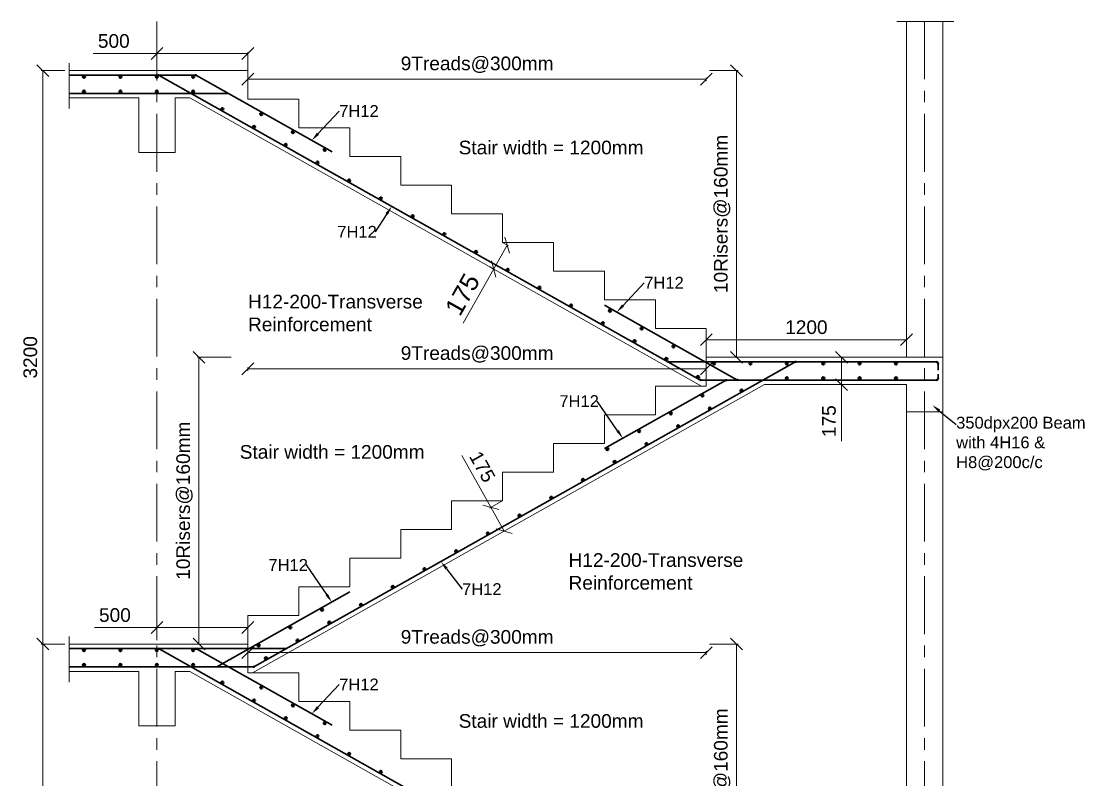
# Model space of a CAD drawing. Header units: inches. Extents: x 8090494 to 8126317, y -6397372 to -6376362.
# Drawn here: x 8102933 to 8108811, y -6380527 to -6376362 of the extents above; entities that cross this region are included whole.
import ezdxf
from ezdxf import colors
from ezdxf.entities.mleader import LeaderData, LeaderLine
from ezdxf.math import Vec2, Vec3

# ---------------------------------------------------------------- set-up
doc = ezdxf.new("R2010")
doc.units = ezdxf.units.IN
doc.header["$MEASUREMENT"] = 0
doc.linetypes.add('CENTER', pattern=[50.8, 31.75, -6.35, 6.35, -6.35])
doc.linetypes.add('CENTER2', pattern=[28.575, 19.05, -3.175, 3.175, -3.175])
for name, color, linetype, lineweight in [('0_Concrete', 212, 'Continuous', 9), ('Axis', 251, 'CENTER2', 0), ('Dim', 5, 'Continuous', 0), ('Lebeling', 4, 'Continuous', 15), ('S-_REIN----_E', 1, 'Continuous', 0), ('Text', 2, 'Continuous', 15)]:
    doc.layers.add(name, color=color, linetype=linetype, lineweight=lineweight)
doc.styles.add('beams', font='sanss___.ttf', dxfattribs={"height": 100})
doc.styles.get("Standard").update_dxf_attribs({"font": 'arial.ttf'})
doc.styles.add('TIS', font='cordia.shx', dxfattribs={"width": 0.8})
doc.dimstyles.new('A- BOLT', dxfattribs={"dimtxt": 28, "dimasz": 20, "dimexe": 8, "dimexo": 4, "dimgap": 5, "dimtad": 1, "dimdec": 0, "dimzin": 9, "dimtxsty": 'TIS', "dimcen": 2.5, "dimclrd": 5, "dimclre": 5, "dimclrt": 34, "dimadec": 0, "dimazin": 0, "dimtfac": 1, "dimtdec": 0, "dimtix": 1, "dimtmove": 0, "dimatfit": 3, "dimfxl": 1, "dimarcsym": 0})

# ---------------------------------------------------------------- blocks, each defined once
blk = doc.blocks.new('_OBLIQUE')
at = {"color": 0, "linetype": 'ByBlock'}
blk.add_line((-0.5, -0.5), (0.5, 0.5), dxfattribs=at)
blk = doc.blocks.new('*D84')
at = {"layer": 'Defpoints', "color": 0, "transparency": 16777216}
for p in [(8104178.1, -6379829.6), (8104178.1, -6379845.2), (8106698.1, -6379845.2)]:
    blk.add_point(p, dxfattribs=at)
at = {"layer": 'Dim', "color": 252, "lineweight": 5, "transparency": 16777216}
for p, q in [((8104178.1, -6379841.2), (8104178.1, -6379821.6)), ((8106698.1, -6379829.6), (8104178.1, -6379829.6)), ((8106698.1, -6379841.2), (8106698.1, -6379821.6))]:
    blk.add_line(p, q, dxfattribs=at)
at = {"layer": 'Dim', "color": 252, "lineweight": 5, "transparency": 16777216, "xscale": 65, "yscale": 65, "zscale": 65, "rotation": 180}
blk.add_blockref('_OBLIQUE', (8104178.1, -6379829.6), dxfattribs=at)
at = {"layer": 'Dim', "color": 252, "lineweight": 5, "transparency": 16777216, "xscale": 65, "yscale": 65, "zscale": 65}
blk.add_blockref('_OBLIQUE', (8106698.1, -6379829.6), dxfattribs=at)
at = {"layer": 'Dim', "color": 156, "lineweight": 15, "transparency": 16777216, "insert": (8105438.1, -6379750.4), "char_height": 75, "attachment_point": 5}
blk.add_mtext('9Treads@300mm', dxfattribs=at)
blk = doc.blocks.new('*D85')
at = {"layer": 'Defpoints', "color": 0, "transparency": 16777216}
for p in [(8106711.1, -6379782.4), (8106864.3, -6379782.4), (8106748.5, -6381357.4)]:
    blk.add_point(p, dxfattribs=at)
at = {"layer": 'Dim', "color": 252, "lineweight": 5, "transparency": 16777216}
for p, q in [((8106715.1, -6379782.4), (8106872.3, -6379782.4)), ((8106864.3, -6381357.4), (8106864.3, -6379782.4)), ((8106752.5, -6381357.4), (8106872.3, -6381357.4))]:
    blk.add_line(p, q, dxfattribs=at)
at = {"layer": 'Dim', "color": 252, "lineweight": 5, "transparency": 16777216, "xscale": 65, "yscale": 65, "zscale": 65}
for p, rotation in [((8106864.3, -6379782.4), 90), ((8106864.3, -6381357.4), 270)]:
    blk.add_blockref('_OBLIQUE', p, dxfattribs=dict(at, rotation=rotation))
at = {"layer": 'Dim', "color": 156, "lineweight": 15, "transparency": 16777216, "insert": (8106785.1, -6380569.9), "char_height": 75, "attachment_point": 5, "rotation": 90}
blk.add_mtext('10Risers@160mm', dxfattribs=at)
blk = doc.blocks.new('*D86')
at = {"layer": 'Defpoints', "color": 0, "transparency": 16777216}
for p in [(8103050.4, -6379782.4), (8103176.4, -6379782.4), (8103176.4, -6382932.4)]:
    blk.add_point(p, dxfattribs=at)
at = {"layer": 'Dim', "color": 252, "lineweight": 5, "transparency": 16777216}
for p, q in [((8103172.4, -6379782.4), (8103042.4, -6379782.4)), ((8103050.4, -6382932.4), (8103050.4, -6379782.4)), ((8103172.4, -6382932.4), (8103042.4, -6382932.4))]:
    blk.add_line(p, q, dxfattribs=at)
at = {"layer": 'Dim', "color": 252, "lineweight": 5, "transparency": 16777216, "xscale": 65, "yscale": 65, "zscale": 65}
for p, rotation in [((8103050.4, -6379782.4), 90), ((8103050.4, -6382932.4), 270)]:
    blk.add_blockref('_OBLIQUE', p, dxfattribs=dict(at, rotation=rotation))
at = {"layer": 'Dim', "color": 156, "lineweight": 15, "transparency": 16777216, "insert": (8102982.1, -6381357.4), "char_height": 75, "attachment_point": 5, "rotation": 90}
blk.add_mtext('3200', dxfattribs=at)
blk = doc.blocks.new('*D132')
at = {"layer": 'Defpoints', "color": 0, "transparency": 16777216}
for p in [(8105578.1, -6378994.9), (8105587.2, -6379161.9), (8105651.6, -6379125.7)]:
    blk.add_point(p, dxfattribs=at)
at = {"layer": 'Dim', "color": 252, "lineweight": 5, "transparency": 16777216}
for p, q in [((8105513.7, -6379031.2), (8105353.6, -6378746.6)), ((8105574.6, -6378996.9), (8105506.7, -6379035.1)), ((8105587.2, -6379161.9), (8105513.7, -6379031.2)), ((8105648.1, -6379127.6), (8105580.2, -6379165.8))]:
    blk.add_line(p, q, dxfattribs=at)
at = {"layer": 'Dim', "color": 252, "lineweight": 5, "transparency": 16777216, "xscale": 65, "yscale": 65, "zscale": 65}
for p, rotation in [((8105513.7, -6379031.2), 119.3577535426168), ((8105587.2, -6379161.9), 299.3577535426168)]:
    blk.add_blockref('_OBLIQUE', p, dxfattribs=dict(at, rotation=rotation))
at = {"layer": 'Dim', "color": 156, "lineweight": 15, "transparency": 16777216, "insert": (8105466.8, -6378808.6), "char_height": 75, "attachment_point": 5, "rotation": 299.35775}
blk.add_mtext('175', dxfattribs=at)
blk = doc.blocks.new('*D133')
at = {"layer": 'Defpoints', "color": 0, "transparency": 16777216}
for p in [(8105578.1, -6377577.4), (8105504.5, -6377708.2), (8105529.3, -6377722.1)]:
    blk.add_point(p, dxfattribs=at)
at = {"layer": 'Dim', "color": 252, "lineweight": 5, "transparency": 16777216}
for p, q in [((8105581.6, -6377579.4), (8105609.8, -6377595.3)), ((8105602.8, -6377591.3), (8105529.3, -6377722.1)), ((8105529.3, -6377722.1), (8105361.5, -6378020.4)), ((8105508, -6377710.1), (8105536.2, -6377726))]:
    blk.add_line(p, q, dxfattribs=at)
at = {"layer": 'Dim', "color": 252, "lineweight": 5, "transparency": 16777216, "xscale": 65, "yscale": 65, "zscale": 65}
for p, rotation in [((8105602.8, -6377591.3), 60.64224645689865), ((8105529.3, -6377722.1), 240.6422464568986)]:
    blk.add_blockref('_OBLIQUE', p, dxfattribs=dict(at, rotation=rotation))
at = {"layer": 'Dim', "color": 156, "lineweight": 15, "transparency": 16777216, "insert": (8105357.6, -6377862), "char_height": 100, "attachment_point": 5, "rotation": 60.64225}
blk.add_mtext('175', dxfattribs=at)
blk = doc.blocks.new('*D134')
at = {"layer": 'Defpoints', "color": 0, "transparency": 16777216}
for p in [(8106698.1, -6378128.7), (8107798.1, -6378110.6), (8107798.1, -6378128.7)]:
    blk.add_point(p, dxfattribs=at)
at = {"layer": 'Dim', "color": 252, "lineweight": 5, "transparency": 16777216}
for p, q in [((8106698.1, -6378124.7), (8106698.1, -6378102.6)), ((8107798.1, -6378124.7), (8107798.1, -6378102.6)), ((8106698.1, -6378110.6), (8107798.1, -6378110.6))]:
    blk.add_line(p, q, dxfattribs=at)
at = {"layer": 'Dim', "color": 252, "lineweight": 5, "transparency": 16777216, "xscale": 65, "yscale": 65, "zscale": 65, "rotation": 180}
blk.add_blockref('_OBLIQUE', (8106698.1, -6378110.6), dxfattribs=at)
at = {"layer": 'Dim', "color": 252, "lineweight": 5, "transparency": 16777216, "xscale": 65, "yscale": 65, "zscale": 65}
blk.add_blockref('_OBLIQUE', (8107798.1, -6378110.6), dxfattribs=at)
at = {"layer": 'Dim', "color": 156, "lineweight": 15, "transparency": 16777216, "insert": (8107248.1, -6378042.3), "char_height": 75, "attachment_point": 5}
blk.add_mtext('1200', dxfattribs=at)
blk = doc.blocks.new('*D89')
at = {"layer": 'Defpoints', "color": 0, "transparency": 16777216}
for p in [(8103908.8, -6378207.4), (8104089.3, -6378207.4), (8104109.2, -6379782.4)]:
    blk.add_point(p, dxfattribs=at)
at = {"layer": 'Dim', "color": 252, "lineweight": 5, "transparency": 16777216}
for p, q in [((8104085.3, -6378207.4), (8103900.8, -6378207.4)), ((8103908.8, -6379782.4), (8103908.8, -6378207.4)), ((8104105.2, -6379782.4), (8103900.8, -6379782.4))]:
    blk.add_line(p, q, dxfattribs=at)
at = {"layer": 'Dim', "color": 252, "lineweight": 5, "transparency": 16777216, "xscale": 65, "yscale": 65, "zscale": 65}
for p, rotation in [((8103908.8, -6378207.4), 90), ((8103908.8, -6379782.4), 270)]:
    blk.add_blockref('_OBLIQUE', p, dxfattribs=dict(at, rotation=rotation))
at = {"layer": 'Dim', "color": 156, "lineweight": 15, "transparency": 16777216, "insert": (8103829.6, -6378994.9), "char_height": 75, "attachment_point": 5, "rotation": 90}
blk.add_mtext('10Risers@160mm', dxfattribs=at)
blk = doc.blocks.new('*D135')
at = {"layer": 'Defpoints', "color": 0, "transparency": 16777216}
for p in [(8104178.1, -6378270.6), (8104178.1, -6378286.2), (8106698.1, -6378286.2)]:
    blk.add_point(p, dxfattribs=at)
at = {"layer": 'Dim', "color": 252, "lineweight": 5, "transparency": 16777216}
for p, q in [((8104178.1, -6378282.2), (8104178.1, -6378262.6)), ((8106698.1, -6378270.6), (8104178.1, -6378270.6)), ((8106698.1, -6378282.2), (8106698.1, -6378262.6))]:
    blk.add_line(p, q, dxfattribs=at)
at = {"layer": 'Dim', "color": 252, "lineweight": 5, "transparency": 16777216, "xscale": 65, "yscale": 65, "zscale": 65, "rotation": 180}
blk.add_blockref('_OBLIQUE', (8104178.1, -6378270.6), dxfattribs=at)
at = {"layer": 'Dim', "color": 252, "lineweight": 5, "transparency": 16777216, "xscale": 65, "yscale": 65, "zscale": 65}
blk.add_blockref('_OBLIQUE', (8106698.1, -6378270.6), dxfattribs=at)
at = {"layer": 'Dim', "color": 156, "lineweight": 15, "transparency": 16777216, "insert": (8105438.1, -6378191.4), "char_height": 75, "attachment_point": 5}
blk.add_mtext('9Treads@300mm', dxfattribs=at)
blk = doc.blocks.new('*D90')
at = {"layer": 'Defpoints', "color": 0, "transparency": 16777216}
for p in [(8104178.1, -6376679.6), (8104178.1, -6376695.2), (8106698.1, -6376695.2)]:
    blk.add_point(p, dxfattribs=at)
at = {"layer": 'Dim', "color": 252, "lineweight": 5, "transparency": 16777216}
for p, q in [((8104178.1, -6376691.2), (8104178.1, -6376671.6)), ((8106698.1, -6376679.6), (8104178.1, -6376679.6)), ((8106698.1, -6376691.2), (8106698.1, -6376671.6))]:
    blk.add_line(p, q, dxfattribs=at)
at = {"layer": 'Dim', "color": 252, "lineweight": 5, "transparency": 16777216, "xscale": 65, "yscale": 65, "zscale": 65, "rotation": 180}
blk.add_blockref('_OBLIQUE', (8104178.1, -6376679.6), dxfattribs=at)
at = {"layer": 'Dim', "color": 252, "lineweight": 5, "transparency": 16777216, "xscale": 65, "yscale": 65, "zscale": 65}
blk.add_blockref('_OBLIQUE', (8106698.1, -6376679.6), dxfattribs=at)
at = {"layer": 'Dim', "color": 156, "lineweight": 15, "transparency": 16777216, "insert": (8105438.1, -6376600.4), "char_height": 75, "attachment_point": 5}
blk.add_mtext('9Treads@300mm', dxfattribs=at)
blk = doc.blocks.new('*D91')
at = {"layer": 'Defpoints', "color": 0, "transparency": 16777216}
for p in [(8106711.1, -6376632.4), (8106864.3, -6376632.4), (8106748.5, -6378207.4)]:
    blk.add_point(p, dxfattribs=at)
at = {"layer": 'Dim', "color": 252, "lineweight": 5, "transparency": 16777216}
for p, q in [((8106715.1, -6376632.4), (8106872.3, -6376632.4)), ((8106864.3, -6378207.4), (8106864.3, -6376632.4)), ((8106752.5, -6378207.4), (8106872.3, -6378207.4))]:
    blk.add_line(p, q, dxfattribs=at)
at = {"layer": 'Dim', "color": 252, "lineweight": 5, "transparency": 16777216, "xscale": 65, "yscale": 65, "zscale": 65}
for p, rotation in [((8106864.3, -6376632.4), 90), ((8106864.3, -6378207.4), 270)]:
    blk.add_blockref('_OBLIQUE', p, dxfattribs=dict(at, rotation=rotation))
at = {"layer": 'Dim', "color": 156, "lineweight": 15, "transparency": 16777216, "insert": (8106785.1, -6377419.9), "char_height": 75, "attachment_point": 5, "rotation": 90}
blk.add_mtext('10Risers@160mm', dxfattribs=at)
blk = doc.blocks.new('*D92')
at = {"layer": 'Defpoints', "color": 0, "transparency": 16777216}
for p in [(8103050.4, -6376632.4), (8103176.4, -6376632.4), (8103176.4, -6379782.4)]:
    blk.add_point(p, dxfattribs=at)
at = {"layer": 'Dim', "color": 252, "lineweight": 5, "transparency": 16777216}
for p, q in [((8103172.4, -6376632.4), (8103042.4, -6376632.4)), ((8103050.4, -6379782.4), (8103050.4, -6376632.4)), ((8103172.4, -6379782.4), (8103042.4, -6379782.4))]:
    blk.add_line(p, q, dxfattribs=at)
at = {"layer": 'Dim', "color": 252, "lineweight": 5, "transparency": 16777216, "xscale": 65, "yscale": 65, "zscale": 65}
for p, rotation in [((8103050.4, -6376632.4), 90), ((8103050.4, -6379782.4), 270)]:
    blk.add_blockref('_OBLIQUE', p, dxfattribs=dict(at, rotation=rotation))
at = {"layer": 'Dim', "color": 156, "lineweight": 15, "transparency": 16777216, "insert": (8102982.1, -6378207.4), "char_height": 75, "attachment_point": 5, "rotation": 90}
blk.add_mtext('3200', dxfattribs=at)
blk = doc.blocks.new('*D93')
at = {"layer": 'Defpoints', "color": 0, "transparency": 16777216}
for p in [(8107344.3, -6378207.4), (8107340.5, -6378357.4), (8107440.8, -6378357.4)]:
    blk.add_point(p, dxfattribs=at)
at = {"layer": 'Dim', "color": 252, "lineweight": 5, "transparency": 16777216}
for p, q in [((8107348.3, -6378207.4), (8107448.8, -6378207.4)), ((8107440.8, -6378207.4), (8107440.8, -6378357.4)), ((8107344.5, -6378357.4), (8107448.8, -6378357.4)), ((8107440.8, -6378357.4), (8107440.8, -6378667.6))]:
    blk.add_line(p, q, dxfattribs=at)
at = {"layer": 'Dim', "color": 252, "lineweight": 5, "transparency": 16777216, "xscale": 65, "yscale": 65, "zscale": 65}
for p, rotation in [((8107440.8, -6378207.4), 90), ((8107440.8, -6378357.4), 270)]:
    blk.add_blockref('_OBLIQUE', p, dxfattribs=dict(at, rotation=rotation))
at = {"layer": 'Dim', "color": 156, "lineweight": 15, "transparency": 16777216, "insert": (8107372.5, -6378558), "char_height": 75, "attachment_point": 5, "rotation": 90}
blk.add_mtext('175', dxfattribs=at)
blk = doc.blocks.new('*D94')
at = {"layer": 'Defpoints', "color": 0, "transparency": 16777216}
for p in [(8103678.1, -6379691.8), (8103678.1, -6379765), (8104178.1, -6379765)]:
    blk.add_point(p, dxfattribs=at)
at = {"layer": 'Dim', "color": 252, "lineweight": 5, "transparency": 16777216}
for p, q in [((8103678.1, -6379691.8), (8103334.3, -6379691.8)), ((8103678.1, -6379761), (8103678.1, -6379683.8)), ((8104178.1, -6379691.8), (8103678.1, -6379691.8)), ((8104178.1, -6379761), (8104178.1, -6379683.8))]:
    blk.add_line(p, q, dxfattribs=at)
at = {"layer": 'Dim', "color": 252, "lineweight": 5, "transparency": 16777216, "xscale": 65, "yscale": 65, "zscale": 65, "rotation": 180}
blk.add_blockref('_OBLIQUE', (8103678.1, -6379691.8), dxfattribs=at)
at = {"layer": 'Dim', "color": 252, "lineweight": 5, "transparency": 16777216, "xscale": 65, "yscale": 65, "zscale": 65}
blk.add_blockref('_OBLIQUE', (8104178.1, -6379691.8), dxfattribs=at)
at = {"layer": 'Dim', "color": 156, "lineweight": 15, "transparency": 16777216, "insert": (8103447, -6379623.5), "char_height": 75, "attachment_point": 5}
blk.add_mtext('500', dxfattribs=at)
blk = doc.blocks.new('*D95')
at = {"layer": 'Defpoints', "color": 0, "transparency": 16777216}
for p in [(8103678.1, -6376538.4), (8103678.1, -6376690.4), (8104178.1, -6376690.4)]:
    blk.add_point(p, dxfattribs=at)
at = {"layer": 'Dim', "color": 252, "lineweight": 5, "transparency": 16777216}
for p, q in [((8103678.1, -6376538.4), (8103328.1, -6376538.4)), ((8103678.1, -6376686.4), (8103678.1, -6376530.4)), ((8104178.1, -6376538.4), (8103678.1, -6376538.4)), ((8104178.1, -6376686.4), (8104178.1, -6376530.4))]:
    blk.add_line(p, q, dxfattribs=at)
at = {"layer": 'Dim', "color": 252, "lineweight": 5, "transparency": 16777216, "xscale": 65, "yscale": 65, "zscale": 65, "rotation": 180}
blk.add_blockref('_OBLIQUE', (8103678.1, -6376538.4), dxfattribs=at)
at = {"layer": 'Dim', "color": 252, "lineweight": 5, "transparency": 16777216, "xscale": 65, "yscale": 65, "zscale": 65}
blk.add_blockref('_OBLIQUE', (8104178.1, -6376538.4), dxfattribs=at)
at = {"layer": 'Dim', "color": 156, "lineweight": 15, "transparency": 16777216, "insert": (8103440.8, -6376470.1), "char_height": 75, "attachment_point": 5}
blk.add_mtext('500', dxfattribs=at)

msp = doc.modelspace()

# ---------------------------------------------------------------- linework, layer by layer
at = {"layer": '0_Concrete', "color": 250, "lineweight": 20, "true_color": 0x3f4040}
for p, q in [((8107745.1, -6376362.2), (8108058.4, -6376362.2)), ((8107798.1, -6376362.2), (8107798.1, -6378207.4)), ((8107998.1, -6376362.2), (8107998.1, -6386082.4)), ((8103195.2, -6376590.9), (8103195.2, -6376840.9)), ((8104178.1, -6376632.4), (8103195.2, -6376632.4)), ((8104178.1, -6376789.9), (8104178.1, -6376632.4)), ((8103578.1, -6376782.4), (8103195.2, -6376782.4)), ((8103578.1, -6376782.4), (8103578.1, -6377082.4)), ((8103858.8, -6376782.4), (8103778.1, -6376782.4)), ((8103778.1, -6376782.4), (8103778.1, -6377082.4)), ((8103858.8, -6376782.4), (8106672.1, -6378364.9)), ((8104458.1, -6376789.9), (8104178.1, -6376789.9)), ((8104458.1, -6376947.4), (8104458.1, -6376789.9)), ((8104738.1, -6376947.4), (8104458.1, -6376947.4)), ((8104738.1, -6377104.9), (8104738.1, -6376947.4)), ((8103778.1, -6377082.4), (8103578.1, -6377082.4)), ((8105018.1, -6377104.9), (8104738.1, -6377104.9)), ((8105018.1, -6377262.4), (8105018.1, -6377104.9)), ((8105298.1, -6377262.4), (8105018.1, -6377262.4)), ((8105298.1, -6377419.9), (8105298.1, -6377262.4)), ((8105578.1, -6377419.9), (8105298.1, -6377419.9)), ((8105578.1, -6377577.4), (8105578.1, -6377419.9)), ((8105858.1, -6377577.4), (8105578.1, -6377577.4)), ((8105858.1, -6377734.9), (8105858.1, -6377577.4)), ((8106138.1, -6377734.9), (8105858.1, -6377734.9)), ((8106138.1, -6377892.4), (8106138.1, -6377734.9)), ((8106418.1, -6377892.4), (8106138.1, -6377892.4)), ((8106418.1, -6378049.9), (8106418.1, -6377892.4)), ((8106698.1, -6378049.9), (8106418.1, -6378049.9)), ((8106698.1, -6378207.4), (8106698.1, -6378049.9)), ((8106698.1, -6378207.4), (8107998.1, -6378207.4)), ((8104204, -6379939.9), (8107017.4, -6378357.4)), ((8107017.4, -6378357.4), (8107798.1, -6378357.4)), ((8107798.1, -6378357.4), (8107798.1, -6381357.4)), ((8107798.1, -6378507.4), (8107998.1, -6378507.4)), ((8104458.1, -6379467.4), (8104458.1, -6379624.9)), ((8104458.1, -6379624.9), (8104178.1, -6379624.9)), ((8104178.1, -6379624.9), (8104178.1, -6379782.4)), ((8103195.2, -6379740.9), (8103195.2, -6379990.9)), ((8104178.1, -6379782.4), (8103195.2, -6379782.4)), ((8104178.1, -6379939.9), (8104178.1, -6379782.4)), ((8103578.1, -6379932.4), (8103195.2, -6379932.4)), ((8103578.1, -6379932.4), (8103578.1, -6380232.4)), ((8103858.8, -6379932.4), (8103778.1, -6379932.4)), ((8103778.1, -6379932.4), (8103778.1, -6380232.4)), ((8103858.8, -6379932.4), (8106672.1, -6381514.9)), ((8104458.1, -6379939.9), (8104178.1, -6379939.9)), ((8104458.1, -6380097.4), (8104458.1, -6379939.9)), ((8104738.1, -6380097.4), (8104458.1, -6380097.4)), ((8104738.1, -6380254.9), (8104738.1, -6380097.4)), ((8103778.1, -6380232.4), (8103578.1, -6380232.4)), ((8105018.1, -6380254.9), (8104738.1, -6380254.9)), ((8105018.1, -6380412.4), (8105018.1, -6380254.9)), ((8105298.1, -6380412.4), (8105018.1, -6380412.4)), ((8105298.1, -6380569.9), (8105298.1, -6380412.4))]:
    msp.add_line(p, q, dxfattribs=at)
for points in [[(8106698.1, -6378207.4), (8106698.1, -6378364.9), (8106418.1, -6378364.9)], [(8106418.1, -6378364.9), (8106418.1, -6378522.4), (8106138.1, -6378522.4)], [(8106138.1, -6378522.4), (8106138.1, -6378679.9), (8105858.1, -6378679.9)], [(8105858.1, -6378679.9), (8105858.1, -6378837.4), (8105578.1, -6378837.4)], [(8105578.1, -6378837.4), (8105578.1, -6378994.9), (8105298.1, -6378994.9)], [(8105298.1, -6378994.9), (8105298.1, -6379152.4), (8105018.1, -6379152.4)], [(8105018.1, -6379152.4), (8105018.1, -6379309.9), (8104738.1, -6379309.9)], [(8104738.1, -6379309.9), (8104738.1, -6379467.4), (8104458.1, -6379467.4)]]:
    msp.add_lwpolyline(points, dxfattribs=at)
at = {"layer": 'Axis', "color": 8, "linetype": 'CENTER', "lineweight": 15, "ltscale": 10}
for p, q in [((8103678.1, -6376362.2), (8103678.1, -6386288.6)), ((8107898.1, -6376362.2), (8107898.1, -6386288.6))]:
    msp.add_line(p, q, dxfattribs=at)
at = {"layer": 'S-_REIN----_E', "lineweight": 30}
for p, q in [((8103887.6, -6376657.4), (8103195.2, -6376657.4)), ((8103691, -6376659.4), (8106661.9, -6378330.5)), ((8103895, -6376659.4), (8104640.5, -6377078.7)), ((8104069.3, -6376757.4), (8103195.2, -6376757.4)), ((8106138.1, -6377921.1), (8106865.9, -6378330.5)), ((8104214.3, -6379905.5), (8107185.2, -6378234.4)), ((8106491.5, -6378232.4), (8107963.1, -6378232.4)), ((8107973.1, -6378242.4), (8107973.1, -6378278.6)), ((8106138.1, -6378708.6), (8106803.4, -6378334.4)), ((8106669.3, -6378332.4), (8107963.1, -6378332.4)), ((8107973.1, -6378299.3), (8107973.1, -6378322.4)), ((8104006.9, -6379907.4), (8104738.1, -6379496.1)), ((8104388.6, -6379807.4), (8103195.2, -6379807.4)), ((8103691, -6379809.4), (8106661.9, -6381480.5)), ((8103895, -6379809.4), (8104640.5, -6380228.7)), ((8104206.9, -6379907.4), (8103195.2, -6379907.4))]:
    msp.add_line(p, q, dxfattribs=at)
at = {"layer": 'S-_REIN----_E', "lineweight": 40}
for centre in [(8103277.3, -6376665.6), (8103477.3, -6376665.6), (8103677.3, -6376665.6), (8103877.3, -6376665.6), (8103277.3, -6376747.6), (8103477.3, -6376747.6), (8103677.3, -6376747.6), (8103877.3, -6376747.6), (8104037.6, -6376844.3), (8104252, -6376871.1), (8104211.9, -6376942.4), (8104426.3, -6376969.2), (8104386.2, -6377040.4), (8104600.6, -6377067.2), (8104560.5, -6377138.5), (8104734.8, -6377236.5), (8104909.1, -6377334.6), (8105083.5, -6377432.6), (8105257.8, -6377530.7), (8105432.1, -6377628.7), (8105606.4, -6377726.8), (8105780.7, -6377824.8), (8105955, -6377922.9), (8106168.8, -6377950.7), (8106129.3, -6378020.9), (8106343.1, -6378048.8), (8106303.7, -6378119), (8106517.5, -6378146.8), (8106478, -6378217), (8106740.8, -6378241.1), (8106940.8, -6378241.1), (8107140.8, -6378241.1), (8107340.8, -6378241.1), (8107540.8, -6378241.1), (8107740.8, -6378241.1), (8106652.3, -6378315.1), (8107140.8, -6378322.6), (8107340.8, -6378322.6), (8107540.8, -6378322.6), (8107740.8, -6378322.6), (8106891.8, -6378390.5), (8106677.2, -6378416.9), (8106502.9, -6378514.9), (8106717.5, -6378488.5), (8106328.6, -6378613), (8106543.2, -6378586.6), (8106368.9, -6378684.6), (8106154.3, -6378711), (8106194.6, -6378782.7), (8106020.3, -6378880.7), (8105845.9, -6378978.8), (8105671.6, -6379076.8), (8105497.3, -6379174.9), (8105323, -6379273), (8105148.7, -6379371), (8104974.4, -6379469.1), (8104800.1, -6379567.1), (8104585.4, -6379593.5), (8104411.1, -6379691.6), (8104625.7, -6379665.2), (8103277.3, -6379815.6), (8103477.3, -6379815.6), (8103677.3, -6379815.6), (8103877.3, -6379815.6), (8104236.8, -6379789.6), (8104451.4, -6379763.2), (8104277.1, -6379861.3), (8103277.3, -6379897.6), (8103477.3, -6379897.6), (8103677.3, -6379897.6), (8103877.3, -6379897.6), (8104037.6, -6379994.3), (8104252, -6380021.1), (8104211.9, -6380092.4), (8104426.3, -6380119.2), (8104386.2, -6380190.4), (8104600.6, -6380217.2), (8104560.5, -6380288.5), (8104734.8, -6380386.5), (8104909.1, -6380484.6)]:
    msp.add_circle(centre, 6, dxfattribs=at)
for centre, radius, start, end in [((8103683.6, -6376672.4), 15, 60.64225, 90), ((8103887.6, -6376672.4), 15, 60.64225, 90), ((8103887.6, -6376672.4), 15, 60.64225, 90), ((8106491.5, -6378217.4), 15, 240.64225, 270), ((8107192.5, -6378247.4), 15, 90, 119.35775), ((8107963.1, -6378242.4), 10, 0, 90), ((8106669.3, -6378317.4), 15, 240.64225, 270), ((8106810.8, -6378347.4), 15, 90, 119.35775), ((8106810.8, -6378347.4), 15, 90, 119.35775), ((8106873.2, -6378317.4), 15, 240.64225, 270), ((8107963.1, -6378322.4), 10, 270, 0), ((8103683.6, -6379822.4), 15, 60.64225, 90), ((8103887.6, -6379822.4), 15, 60.64225, 90), ((8103887.6, -6379822.4), 15, 60.64225, 90), ((8104206.9, -6379892.4), 15, 270, 299.35775)]:
    msp.add_arc(centre, radius, start, end, dxfattribs=at)
at = {"layer": 'S-_REIN----_E', "lineweight": 30}
msp.add_arc((8103887.6, -6376672.4), 15, 60.64225, 90, dxfattribs=at)

# ---------------------------------------------------------------- texts
at = {"layer": 'Text', "char_height": 75, "width": 1004.989, "attachment_point": 9, "style": 'beams'}
for s, insert in [('\\pxql;Stair width = 1200mm', (8106341.6, -6377093.4)), ('\\pxql;H12-200-Transverse \\PReinforcement', (8105183.8, -6378064.8)), ('\\pxql;Stair width = 1200mm', (8105138.1, -6378765.4)), ('\\pxql;H12-200-Transverse \\PReinforcement', (8106945.7, -6379484.4)), ('\\pxql;Stair width = 1200mm', (8106341.6, -6380243.4))]:
    msp.add_mtext(s, dxfattribs=dict(at, insert=insert))

# ---------------------------------------------------------------- dimensions: what is measured, and where the dimension line sits
at = {"layer": 'Dim', "lineweight": 15}
for base, p1, p2, picture, middle in [((8103678.1, -6376538.4), (8104178.1, -6376690.4), (8103678.1, -6376690.4), '*D95', (8103440.8, -6376538.4)), ((8103678.1, -6379691.8), (8104178.1, -6379765), (8103678.1, -6379765), '*D94', (8103447, -6379691.8))]:
    dim = msp.add_linear_dim(base=base, p1=p1, p2=p2, dimstyle='A- BOLT', override={"dimtxt": 75, "dimasz": 65, "dimgap": 30, "dimtxsty": 'Standard', "dimblk1": 'OBLIQUE', "dimblk2": 'OBLIQUE', "dimsah": 1, "dimclrd": 252, "dimclre": 252, "dimclrt": 156, "dimlwd": 5, "dimlwe": 5}, dxfattribs=at)
    dim.commit()
    dim.dimension.update_dxf_attribs({"geometry": picture, "text_midpoint": middle, "dimtype": 160})
for base, p1, p2, text, picture, middle in [((8104178.1, -6376679.6), (8106698.1, -6376695.2), (8104178.1, -6376695.2), '9Treads@300mm', '*D90', (8105438.1, -6376600.4)), ((8107798.1, -6378110.6), (8106698.1, -6378128.7), (8107798.1, -6378128.7), '1200', '*D134', (8107248.1, -6378042.3)), ((8104178.1, -6378270.6), (8106698.1, -6378286.2), (8104178.1, -6378286.2), '9Treads@300mm', '*D135', (8105438.1, -6378191.4)), ((8104178.1, -6379829.6), (8106698.1, -6379845.2), (8104178.1, -6379845.2), '9Treads@300mm', '*D84', (8105438.1, -6379750.4))]:
    dim = msp.add_linear_dim(base=base, p1=p1, p2=p2, text=text, dimstyle='A- BOLT', override={"dimtxt": 75, "dimasz": 65, "dimgap": 30, "dimtxsty": 'Standard', "dimblk1": 'OBLIQUE', "dimblk2": 'OBLIQUE', "dimsah": 1, "dimclrd": 252, "dimclre": 252, "dimclrt": 156, "dimlwd": 5, "dimlwe": 5}, dxfattribs=at)
    dim.commit()
    dim.dimension.update_dxf_attribs({"geometry": picture, "text_midpoint": middle})
for base, p1, p2, text, picture, middle in [((8103050.4, -6376632.4), (8103176.4, -6379782.4), (8103176.4, -6376632.4), '3200', '*D92', (8102982.1, -6378207.4)), ((8106864.3, -6376632.4), (8106748.5, -6378207.4), (8106711.1, -6376632.4), '10Risers@160mm', '*D91', (8106785.1, -6377419.9)), ((8103908.8, -6378207.4), (8104109.2, -6379782.4), (8104089.3, -6378207.4), '10Risers@160mm', '*D89', (8103829.6, -6378994.9)), ((8103050.4, -6379782.4), (8103176.4, -6382932.4), (8103176.4, -6379782.4), '3200', '*D86', (8102982.1, -6381357.4)), ((8106864.3, -6379782.4), (8106748.5, -6381357.4), (8106711.1, -6379782.4), '10Risers@160mm', '*D85', (8106785.1, -6380569.9))]:
    dim = msp.add_linear_dim(base=base, p1=p1, p2=p2, angle=90, text=text, dimstyle='A- BOLT', override={"dimtxt": 75, "dimasz": 65, "dimgap": 30, "dimtxsty": 'Standard', "dimblk1": 'OBLIQUE', "dimblk2": 'OBLIQUE', "dimsah": 1, "dimclrd": 252, "dimclre": 252, "dimclrt": 156, "dimlwd": 5, "dimlwe": 5}, dxfattribs=at)
    dim.commit()
    dim.dimension.update_dxf_attribs({"geometry": picture, "text_midpoint": middle})
for base, p1, p2, angle, override, picture, middle, dimtype in [((8105529.3, -6377722.1), (8105578.1, -6377577.4), (8105504.5, -6377708.2), 240.64225, {"dimtxt": 100, "dimasz": 65, "dimgap": 30, "dimtxsty": 'Standard', "dimblk1": 'OBLIQUE', "dimblk2": 'OBLIQUE', "dimsah": 1, "dimclrd": 252, "dimclre": 252, "dimclrt": 156, "dimlwd": 5, "dimlwe": 5}, '*D133', (8105428.2, -6377901.8), 161), ((8107440.8, -6378357.4), (8107344.3, -6378207.4), (8107340.5, -6378357.4), 90, {"dimtxt": 75, "dimasz": 65, "dimgap": 30, "dimtxsty": 'Standard', "dimblk1": 'OBLIQUE', "dimblk2": 'OBLIQUE', "dimsah": 1, "dimclrd": 252, "dimclre": 252, "dimclrt": 156, "dimlwd": 5, "dimlwe": 5}, '*D93', (8107440.8, -6378558), 160), ((8105587.2, -6379161.9), (8105578.1, -6378994.9), (8105651.6, -6379125.7), 299.35775, {"dimtxt": 75, "dimasz": 65, "dimgap": 30, "dimtxsty": 'Standard', "dimblk1": 'OBLIQUE', "dimblk2": 'OBLIQUE', "dimsah": 1, "dimclrd": 252, "dimclre": 252, "dimclrt": 156, "dimlwd": 5, "dimlwe": 5}, '*D132', (8105407.3, -6378842.1), 161)]:
    dim = msp.add_linear_dim(base=base, p1=p1, p2=p2, angle=angle, text='175', dimstyle='A- BOLT', override=override, dxfattribs=at)
    dim.commit()
    dim.dimension.update_dxf_attribs({"geometry": picture, "text_midpoint": middle, "dimtype": dimtype})

# ---------------------------------------------------------------- leaders
at = {"layer": 'Lebeling', "color": 4}
ml = msp.add_multileader_mtext('Standard', dxfattribs=at)
ml.set_content('7H12', color=4)
ml.set_leader_properties(color=4)
ml.build(insert=Vec2(0, 0))
ml.multileader.update_dxf_attribs({"dogleg_length": 0.36, "arrow_head_size": 50})
ctx = ml.context
ctx.base_point, ctx.char_height, ctx.arrow_head_size, ctx.landing_gap_size, ctx.plane_origin = Vec3(8104679.8, -6376854.4), 65, 50, 0.09, Vec3(8105284.5, -6377013.2)
notes = []
notes.append((ctx, [(1, (1, 1, 0), (8104679.5, -6376854.4), (1, 0), 0.36, [(0, [(8104529.1, -6377016.1)], 0, [])])]))
ctx.mtext.insert, ctx.mtext.flow_direction = Vec3(8104679.9, -6376821.9), 5
ml = msp.add_multileader_mtext('Standard', dxfattribs=at)
ml.set_content('7H12', color=4)
ml.set_leader_properties(color=4)
ml.build(insert=Vec2(0, 0))
ml.multileader.update_dxf_attribs({"dogleg_length": 0.36, "arrow_head_size": 50})
ctx = ml.context
ctx.base_point, ctx.char_height, ctx.arrow_head_size, ctx.landing_gap_size, ctx.plane_origin = Vec3(8104669.5, -6377517.8), 65, 50, 0.09, Vec3(8105273.3, -6377676.6)
notes.append((ctx, [(0, (1, 1, 0), (8104878, -6377517.8), (-1, 0), 0.36, [(0, [(8104968.6, -6377378)], 0, [])])]))
ctx.mtext.insert, ctx.mtext.flow_direction = Vec3(8104669.5, -6377485.3), 5
ml = msp.add_multileader_mtext('Standard', dxfattribs=at)
ml.set_content('7H12', color=4)
ml.set_leader_properties(color=4)
ml.build(insert=Vec2(0, 0))
ml.multileader.update_dxf_attribs({"dogleg_length": 0.36, "arrow_head_size": 50})
ctx = ml.context
ctx.base_point, ctx.char_height, ctx.arrow_head_size, ctx.landing_gap_size, ctx.plane_origin = Vec3(8106356.7, -6377797.7), 65, 50, 0.09, Vec3(8106961.4, -6377956.5)
notes.append((ctx, [(1, (1, 1, 0), (8106356.4, -6377797.7), (1, 0), 0.36, [(0, [(8106206, -6377959.3)], 0, [])])]))
ctx.mtext.insert, ctx.mtext.flow_direction = Vec3(8106356.8, -6377765.2), 5
ml = msp.add_multileader_mtext('Standard', dxfattribs=at)
ml.set_content('7H12', color=4)
ml.set_leader_properties(color=4)
ml.build(insert=Vec2(0, 0))
ml.multileader.update_dxf_attribs({"dogleg_length": 0.36, "arrow_head_size": 50})
ctx = ml.context
ctx.base_point, ctx.char_height, ctx.arrow_head_size, ctx.landing_gap_size, ctx.plane_origin = Vec3(8105890.2, -6378448), 65, 50, 0.09, Vec3(8106494, -6378606.8)
notes.append((ctx, [(0, (1, 1, 0), (8106098.7, -6378448), (-1, 0), 0.36, [(0, [(8106238.9, -6378651.9)], 0, [])])]))
ctx.mtext.insert, ctx.mtext.flow_direction = Vec3(8105890.3, -6378415.5), 5
ml = msp.add_multileader_mtext('Standard', dxfattribs=at)
ml.set_content('350dpx200 Beam\\Pwith 4H16 & H8@200c/c', color=4)
ml.set_leader_properties(color=4)
ml.build(insert=Vec2(0, 0))
ml.multileader.update_dxf_attribs({"dogleg_length": 0.36, "arrow_head_size": 50})
ctx = ml.context
ctx.base_point, ctx.char_height, ctx.arrow_head_size, ctx.landing_gap_size, ctx.plane_origin = Vec3(8108071.2, -6378576), 65, 50, 0.09, Vec3(8107917.1, -6379007)
notes.append((ctx, [(1, (1, 1, 0), (8108070.9, -6378576), (1, 0), 0.36, [(0, [(8107940.1, -6378469.6)], 0, [])])]))
ctx.mtext.insert, ctx.mtext.width, ctx.mtext.flow_direction = Vec3(8108071.3, -6378533.9), 739.231, 5
ml = msp.add_multileader_mtext('Standard', dxfattribs=at)
ml.set_content('7H12', color=4)
ml.set_leader_properties(color=4)
ml.build(insert=Vec2(0, 0))
ml.multileader.update_dxf_attribs({"dogleg_length": 0.36, "arrow_head_size": 50})
ctx = ml.context
ctx.base_point, ctx.char_height, ctx.arrow_head_size, ctx.landing_gap_size, ctx.plane_origin = Vec3(8104290.8, -6379347.7), 65, 50, 0.09, Vec3(8104894.6, -6379506.5)
notes.append((ctx, [(0, (1, 1, 0), (8104499.3, -6379347.7), (-1, 0), 0.36, [(0, [(8104639.5, -6379551.6)], 0, [])])]))
ctx.mtext.insert, ctx.mtext.flow_direction = Vec3(8104290.9, -6379315.2), 5
ml = msp.add_multileader_mtext('Standard', dxfattribs=at)
ml.set_content('7H12', color=4)
ml.set_leader_properties(color=4)
ml.build(insert=Vec2(0, 0))
ml.multileader.update_dxf_attribs({"dogleg_length": 0.36, "arrow_head_size": 50})
ctx = ml.context
ctx.base_point, ctx.char_height, ctx.arrow_head_size, ctx.landing_gap_size, ctx.plane_origin = Vec3(8105355.4, -6379480.7), 65, 50, 0.09, Vec3(8105960.1, -6379639.5)
notes.append((ctx, [(1, (1, 1, 0), (8105355, -6379480.7), (1, 0), 0.36, [(0, [(8105239.5, -6379328.8)], 0, [])])]))
ctx.mtext.insert, ctx.mtext.flow_direction = Vec3(8105355.5, -6379448.2), 5
ml = msp.add_multileader_mtext('Standard', dxfattribs=at)
ml.set_content('7H12', color=4)
ml.set_leader_properties(color=4)
ml.build(insert=Vec2(0, 0))
ml.multileader.update_dxf_attribs({"dogleg_length": 0.36, "arrow_head_size": 50})
ctx = ml.context
ctx.base_point, ctx.char_height, ctx.arrow_head_size, ctx.landing_gap_size, ctx.plane_origin = Vec3(8104679.8, -6380004.4), 65, 50, 0.09, Vec3(8105284.5, -6380163.2)
notes.append((ctx, [(1, (1, 1, 0), (8104679.5, -6380004.4), (1, 0), 0.36, [(0, [(8104529.1, -6380166.1)], 0, [])])]))
ctx.mtext.insert, ctx.mtext.flow_direction = Vec3(8104679.9, -6379971.9), 5
for ctx, leaders in notes:
    for number, flags, end, landing, length, lines in leaders:
        leader = LeaderData()
        leader.index, (leader.has_last_leader_line, leader.has_dogleg_vector, leader.attachment_direction) = number, flags
        leader.last_leader_point, leader.dogleg_vector, leader.dogleg_length = Vec3(end), Vec3(landing), length
        for number, points, colour, breaks in lines:
            line = LeaderLine()
            line.index, line.vertices, line.color, line.breaks = number, Vec3.list(points), colors.encode_raw_color(colour), breaks
            leader.lines.append(line)
        ctx.leaders.append(leader)

doc.saveas('drawing.dxf')
